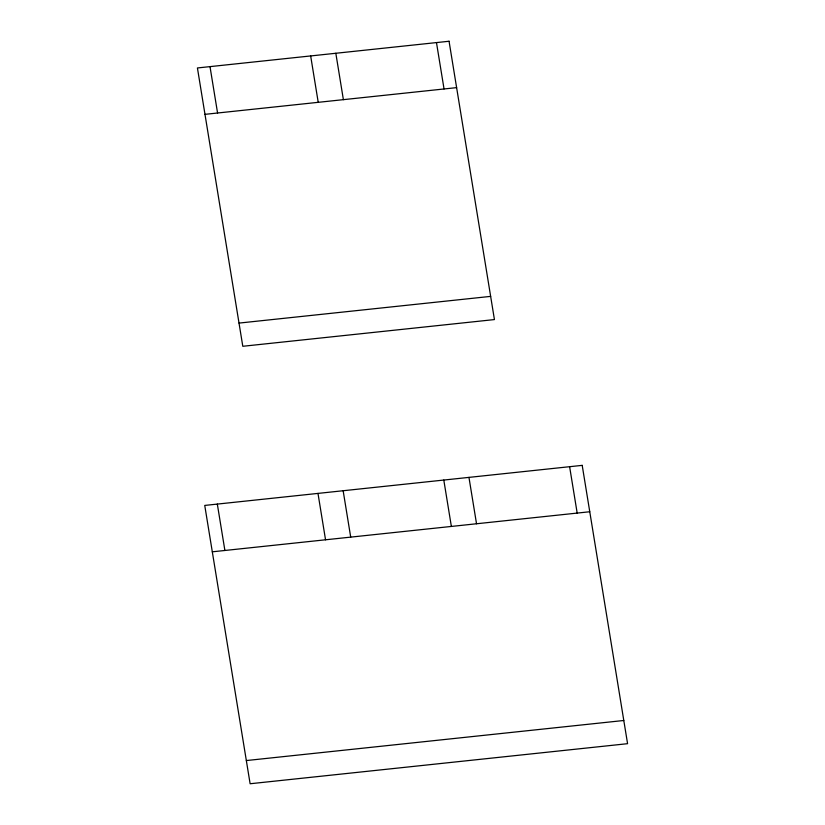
<?xml version="1.0" encoding="UTF-8"?>
<svg xmlns="http://www.w3.org/2000/svg" width="825" height="825" viewBox="0 0 825 825"><rect width="100%" height="100%" fill="white"/><g stroke="black" fill="none" stroke-linecap="round" stroke-linejoin="round"><path stroke-width="1.24" d="M204.992 114.345L456.627 87.636M239.023 323.091L490.658 296.381M212.314 551.812L589.762 511.748M246.345 760.557L623.793 720.493M569.621 466.702L577.18 513.088M436.477 42.591L444.046 88.976M468.961 477.386L476.53 523.772M443.798 480.057L451.368 526.443M335.827 53.274L343.386 99.66M310.664 55.945L318.223 102.331M343.148 490.741L350.707 537.127M317.986 493.412L325.545 539.798M210.004 66.629L217.573 113.015M217.326 504.096L224.895 550.481M449.058 41.25L197.422 67.959L242.797 346.283L494.433 319.574L449.058 41.25M582.202 465.362L204.744 505.426L250.119 783.75L627.577 743.686L582.202 465.362"/></g></svg>
